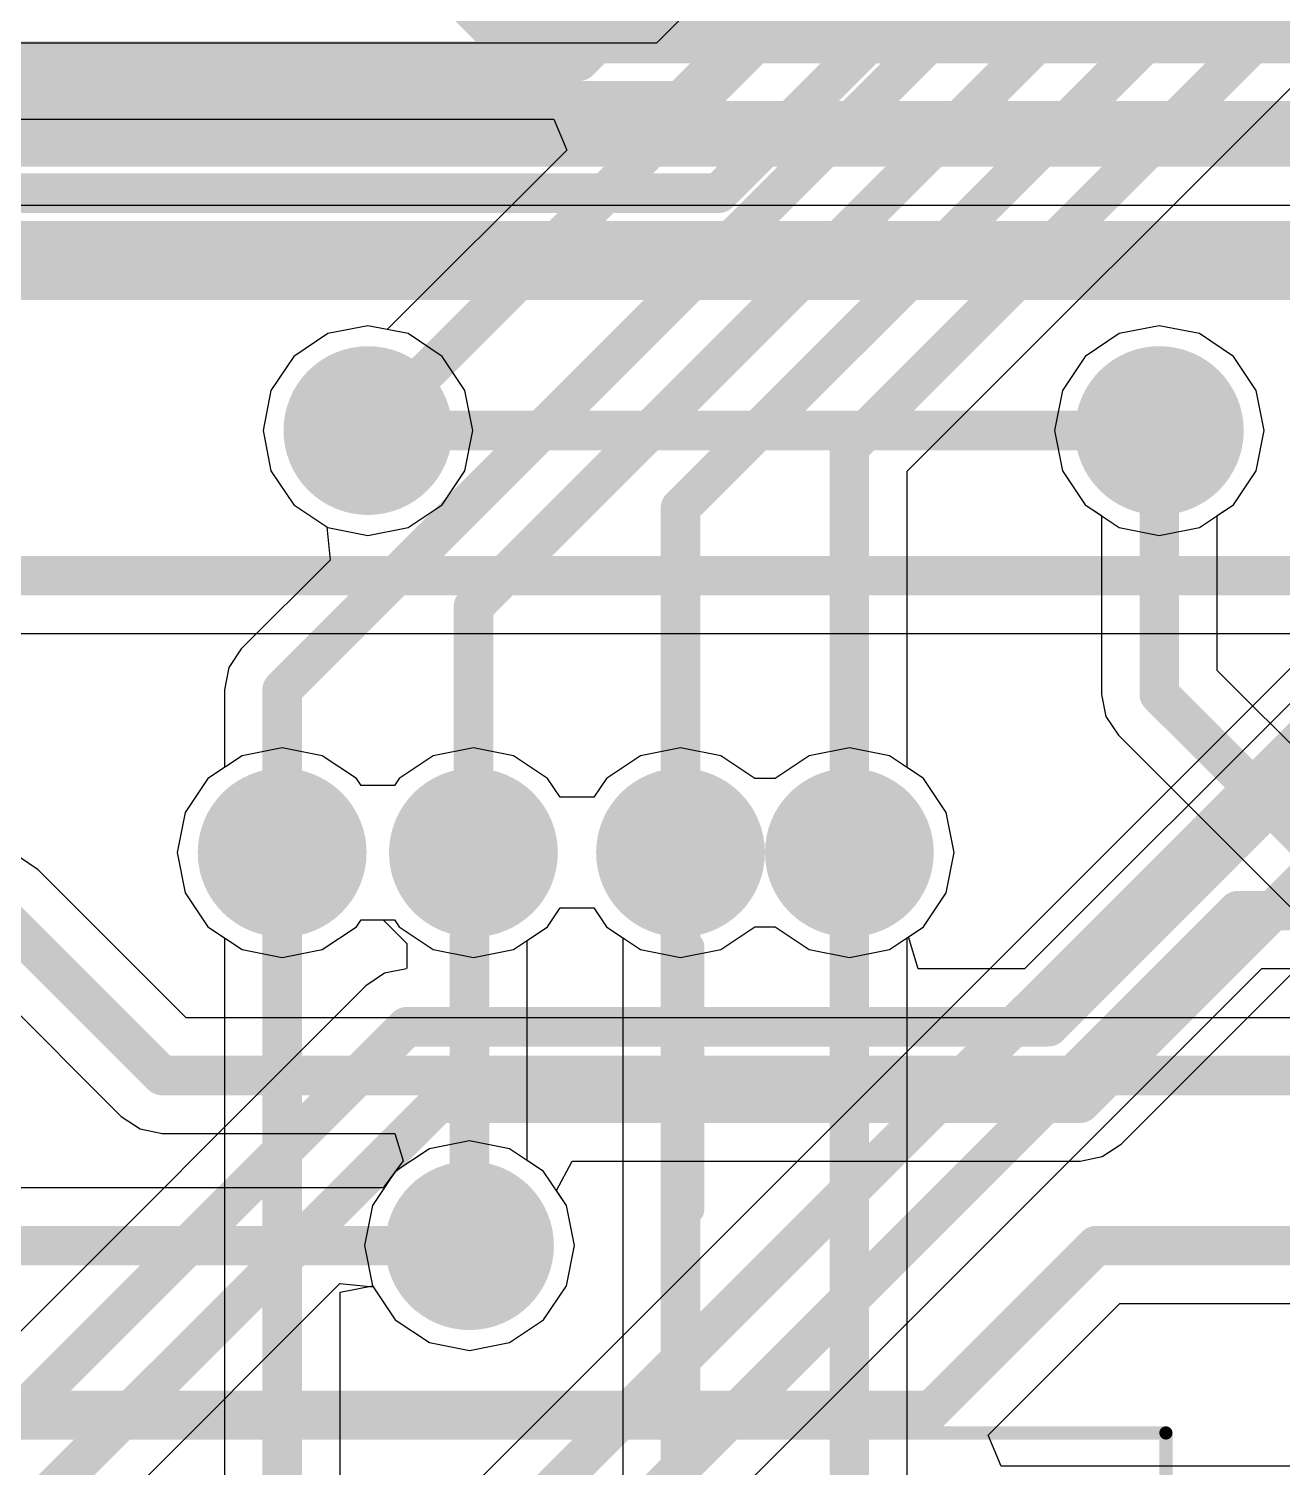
# Model space of a CAD drawing. Header units: millimetres. Extents: x 73 to 190, y 73 to 267.
# Drawn here: x 94.91 to 99.67, y 89.65 to 95.1 of the extents above; entities that cross this region are included whole.
import ezdxf

# ---------------------------------------------------------------- set-up
doc = ezdxf.new("R2010")
doc.units = ezdxf.units.MM
for name, color, linetype in [('BottomLayer', 5, 'Continuous'), ('BottomOverlay', 54, 'Continuous'), ('BottomSolder', 6, 'Continuous'), ('DrillDrawing', 1, 'Continuous'), ('KeepOutLayer', 6, 'Continuous'), ('Mechanical1', 6, 'Continuous'), ('Mechanical13', 56, 'Continuous'), ('Mechanical15', 56, 'Continuous'), ('MidLayer1', 16, 'Continuous'), ('MidLayer2', 76, 'Continuous'), ('MultiLayer', 9, 'Continuous'), ('TopLayer', 1, 'Continuous'), ('TopOverlay', 2, 'Continuous'), ('TopSolder', 216, 'Continuous'), ('ViaHoleLayer', 16, 'Continuous')]:
    doc.layers.add(name, color=color, linetype=linetype)

msp = doc.modelspace()

# ---------------------------------------------------------------- linework, layer by layer
at = {"layer": 'BottomLayer'}
for p, q in [((98.24421041999999, 93.42123047999999), (99.84267306, 95.01969057999999)), ((92.94001732, 94.75580998), (96.90486842, 94.75580998)), ((96.90486842, 94.75580998), (96.95347131999999, 94.63847722)), ((96.95347131999999, 94.63847722), (96.27309421999999, 93.95810012)), ((96.20000064, 93.97263908), (96.04783178, 93.94236989999999)), ((96.27309421999999, 93.95810012), (96.20000064, 93.97263908)), ((99.20000479999999, 93.97266194), (99.04783594, 93.94239275999999)), ((99.35217365999999, 93.94239275999999), (99.20000479999999, 93.97266194)), ((96.04783178, 93.94236989999999), (95.91882772, 93.85617246)), ((99.04783594, 93.94239275999999), (98.91883188, 93.85619532)), ((99.48117771999999, 93.85619532), (99.35217365999999, 93.94239275999999)), ((95.91882772, 93.85617246), (95.83263027999999, 93.7271684)), ((98.91883188, 93.85619532), (98.83263443999999, 93.72719126)), ((99.56737516, 93.72719126), (99.48117771999999, 93.85619532)), ((95.83263027999999, 93.7271684), (95.8023611, 93.57499954)), ((98.83263443999999, 93.72719126), (98.80236525999999, 93.5750224)), ((99.59764433999999, 93.5750224), (99.56737516, 93.72719126)), ((95.8023611, 93.57499954), (95.83263027999999, 93.42283067999999)), ((98.80236525999999, 93.5750224), (98.83263443999999, 93.42285353999999)), ((99.56737516, 93.42285353999999), (99.59764433999999, 93.5750224)), ((95.83263027999999, 93.42283067999999), (95.91882772, 93.29382661999999)), ((98.24421041999999, 92.29760051999999), (98.24421041999999, 93.42123047999999)), ((98.83263443999999, 93.42285353999999), (98.91883188, 93.29384947999999)), ((99.48117771999999, 93.29384947999999), (99.56737516, 93.42285353999999)), ((95.91882772, 93.29382661999999), (96.04397098, 93.21020727999999)), ((98.91883188, 93.29384947999999), (98.98079518, 93.25244748)), ((98.98079518, 93.25244748), (98.98079518, 92.57502439999999)), ((99.41921441999999, 93.25244748), (99.48117771999999, 93.29384947999999)), ((99.41921441999999, 92.66582178), (99.41921441999999, 93.25244748)), ((96.04397098, 93.21020727999999), (96.05641951999999, 93.08381688)), ((96.05641951999999, 93.08381688), (95.71998889999999, 92.74738626)), ((95.71998889999999, 92.74738626), (95.67246804, 92.67627134)), ((95.67246804, 92.67627134), (95.65578278, 92.59238275999999)), ((100.11081832, 91.97422042), (99.41921441999999, 92.66582178)), ((95.65578278, 92.59238275999999), (95.65578278, 92.29760051999999)), ((98.98079518, 92.57502439999999), (98.99748043999999, 92.49113582)), ((98.99748043999999, 92.49113582), (99.0450013, 92.4200209)), ((99.0450013, 92.4200209), (99.86501489999999, 91.60000475999999)), ((95.65578278, 92.29760051999999), (95.59381948, 92.25619852)), ((98.30617371999999, 92.25619852), (98.24421041999999, 92.29760051999999)), ((95.59381948, 92.25619852), (95.50762204, 92.12719446)), ((98.39237116, 92.12719446), (98.30617371999999, 92.25619852)), ((95.50762204, 92.12719446), (95.47735286, 91.9750256)), ((98.42264034, 91.9750256), (98.39237116, 92.12719446)), ((94.9499879, 91.9100143), (94.87887298, 91.95753515999999)), ((95.47735286, 91.9750256), (95.50762204, 91.82285673999999)), ((98.39237116, 91.82285673999999), (98.42264034, 91.9750256)), ((95.51077672, 91.34922802), (94.9499879, 91.9100143)), ((95.50762204, 91.82285673999999), (95.59381948, 91.69385267999999)), ((98.30617371999999, 91.69385267999999), (98.39237116, 91.82285673999999)), ((96.88118292, 91.69385267999999), (96.92901619999999, 91.76544004)), ((96.92901619999999, 91.76544004), (97.05601619999999, 91.76544004)), ((97.05601619999999, 91.76544004), (97.10384948, 91.69385267999999)), ((95.59381948, 91.69385267999999), (95.72282354, 91.60765524)), ((96.02716126, 91.60765524), (96.15616532, 91.69385267999999)), ((96.15616532, 91.69385267999999), (96.17400119999999, 91.72054553999999)), ((96.17400119999999, 91.72054553999999), (96.30100119999999, 91.72054553999999)), ((96.30100119999999, 91.72054553999999), (96.31883708, 91.69385267999999)), ((96.31883708, 91.69385267999999), (96.44784114, 91.60765524)), ((96.75217886, 91.60765524), (96.88118292, 91.69385267999999)), ((97.10384948, 91.69385267999999), (97.23285354, 91.60765524)), ((97.53719126, 91.60765524), (97.66619277999999, 91.69385267999999)), ((97.66619277999999, 91.69385267999999), (97.74383042, 91.69385267999999)), ((97.74383042, 91.69385267999999), (97.87283194, 91.60765524)), ((98.17716965999999, 91.60765524), (98.30617371999999, 91.69385267999999)), ((95.72282354, 91.60765524), (95.8749924, 91.57738606)), ((95.8749924, 91.57738606), (96.02716126, 91.60765524)), ((96.44784114, 91.60765524), (96.60001, 91.57738606)), ((96.60001, 91.57738606), (96.75217886, 91.60765524)), ((97.23285354, 91.60765524), (97.3850224, 91.57738606)), ((97.3850224, 91.57738606), (97.53719126, 91.60765524)), ((97.87283194, 91.60765524), (98.0250008, 91.57738606)), ((98.0250008, 91.57738606), (98.17716965999999, 91.60765524)), ((94.70418701999999, 91.53580117999999), (95.26497076, 90.97501489999999)), ((100.38113274, 91.34922802), (95.51077672, 91.34922802)), ((95.26497076, 90.97501489999999), (95.33608822, 90.92749404)), ((95.33608822, 90.92749404), (95.4199768, 90.91080878)), ((95.4199768, 90.91080878), (96.30154476, 90.91080878)), ((96.30154476, 90.91080878), (96.33326935999999, 90.80622935999999)), ((96.33326935999999, 90.80622935999999), (96.25761546, 90.70422042)), ((96.25761546, 90.70422042), (94.44487588, 90.70422042)), ((98.55154026, 89.76656163999999), (99.05082044, 90.26580118)), ((99.05082044, 90.26580118), (100.40512812, 90.26580118)), ((98.60013808, 89.64922634), (98.55154026, 89.76656163999999)), ((100.18606074, 89.64922634), (98.60013808, 89.64922634))]:
    msp.add_line(p, q, dxfattribs=at)
at = {"layer": 'BottomLayer', "const_width": 0.1499997}
for points in [[(97.0000092, 94.9750196), (100.24999, 98.2250004)], [(96.20000064, 93.57499954), (100.7500144, 98.12501329999999)], [(96.60001, 92.90727926), (101.7500124, 98.05728166)], [(95.8749924, 92.59238275999999), (101.249988, 97.96737836)], [(97.3850224, 93.28217056), (99.83551025999999, 95.73265841999999)], [(98.0250008, 93.51202785999999), (99.8056297, 95.29265676)], [(92.60001799999999, 94.9750196), (97.0000092, 94.9750196)], [(99.20000479999999, 92.57502439999999), (99.20000479999999, 93.5750224)], [(98.0250008, 91.9750256), (98.0250008, 93.51202785999999)], [(97.3850224, 91.9750256), (97.3850224, 93.28217056)], [(96.60001, 91.9750256), (96.60001, 92.90727926)], [(95.8749924, 91.9750256), (95.8749924, 92.59238275999999)], [(99.20000479999999, 92.57502439999999), (100.0200184, 91.7550108)], [(94.79498439999999, 91.7550108), (95.4199768, 91.1300184)], [(95.4199768, 91.1300184), (102.9999972, 91.1300184)], [(93.67499679999999, 90.4850108), (96.58502399999999, 90.4850108)], [(98.3349824, 89.8600184), (98.9600256, 90.4850108)], [(98.9600256, 90.4850108), (101.1750072, 90.4850108)], [(91.85000679999999, 89.8600184), (98.3349824, 89.8600184)]]:
    msp.add_lwpolyline(points, dxfattribs=at)
at = {"layer": 'BottomLayer'}
for points, const_width in [([(96.96250864, 94.9750196, 1), (97.03750975999999, 94.9750196, 1)], 0.07499858), ([(96.96250864, 94.9750196, 1), (97.03750975999999, 94.9750196, 1)], 0.07499858), ([(96.07500216, 93.57499954, 1), (96.32499912, 93.57499954, 1)], 0.2499995), ([(99.07500632, 93.5750224, 1), (99.32500327999999, 93.5750224, 1)], 0.2499995), ([(96.16250008, 93.57499954, 1), (96.2375012, 93.57499954, 1)], 0.07499858), ([(99.16250423999999, 93.5750224, 1), (99.23750536, 93.5750224, 1)], 0.07499858), ([(97.98750023999999, 93.51202785999999, 1), (98.06250136, 93.51202785999999, 1)], 0.07499858), ([(97.98750023999999, 93.51202785999999, 1), (98.06250136, 93.51202785999999, 1)], 0.07499858), ([(97.34752184, 93.28217056, 1), (97.42252296, 93.28217056, 1)], 0.07499858), ([(97.34752184, 93.28217056, 1), (97.42252296, 93.28217056, 1)], 0.07499858), ([(96.56250944, 92.90727926, 1), (96.63751056, 92.90727926, 1)], 0.07499858), ([(96.56250944, 92.90727926, 1), (96.63751056, 92.90727926, 1)], 0.07499858), ([(95.83749184, 92.59238275999999, 1), (95.91249296, 92.59238275999999, 1)], 0.07499858), ([(95.83749184, 92.59238275999999, 1), (95.91249296, 92.59238275999999, 1)], 0.07499858), ([(99.16250423999999, 92.57502439999999, 1), (99.23750536, 92.57502439999999, 1)], 0.07499858), ([(99.16250423999999, 92.57502439999999, 1), (99.23750536, 92.57502439999999, 1)], 0.07499858), ([(95.74999392, 91.9750256, 1), (95.99999088, 91.9750256, 1)], 0.2499995), ([(96.47501152, 91.9750256, 1), (96.72500848, 91.9750256, 1)], 0.2499995), ([(97.26002392, 91.9750256, 1), (97.51002088, 91.9750256, 1)], 0.2499995), ([(97.90000232, 91.9750256, 1), (98.14999927999999, 91.9750256, 1)], 0.2499995), ([(95.83749184, 91.9750256, 1), (95.91249296, 91.9750256, 1)], 0.07499858), ([(96.56250944, 91.9750256, 1), (96.63751056, 91.9750256, 1)], 0.07499858), ([(97.34752184, 91.9750256, 1), (97.42252296, 91.9750256, 1)], 0.07499858), ([(97.98750023999999, 91.9750256, 1), (98.06250136, 91.9750256, 1)], 0.07499858), ([(95.38247623999999, 91.1300184, 1), (95.45747736, 91.1300184, 1)], 0.07499858), ([(95.38247623999999, 91.1300184, 1), (95.45747736, 91.1300184, 1)], 0.07499858), ([(96.46002551999999, 90.4850108, 1), (96.71002247999999, 90.4850108, 1)], 0.2499995), ([(96.54752343999999, 90.4850108, 1), (96.62252455999999, 90.4850108, 1)], 0.07499858), ([(98.92252504, 90.4850108, 1), (98.99752615999999, 90.4850108, 1)], 0.07499858), ([(98.92252504, 90.4850108, 1), (98.99752615999999, 90.4850108, 1)], 0.07499858), ([(98.29748183999999, 89.8600184, 1), (98.37248296, 89.8600184, 1)], 0.07499858), ([(98.29748183999999, 89.8600184, 1), (98.37248296, 89.8600184, 1)], 0.07499858)]:
    msp.add_lwpolyline(points, format="xyb", close=True, dxfattribs=dict(at, const_width=const_width))
at = {"layer": 'BottomOverlay', "const_width": 0.1999996}
for points in [[(93.27499759999999, 94.2699664), (97.4350096, 94.2699664)], [(97.4149944, 94.2699664), (101.2650248, 94.2699664)]]:
    msp.add_lwpolyline(points, dxfattribs=at)
at = {"layer": 'BottomOverlay', "const_width": 0.0999998}
for points in [[(97.3649945, 94.2699664, 1), (97.4649943, 94.2699664, 1)], [(97.3850097, 94.2699664, 1), (97.48500949999999, 94.2699664, 1)]]:
    msp.add_lwpolyline(points, format="xyb", close=True, dxfattribs=at)
at = {"layer": 'BottomSolder', "const_width": 0.31999936}
for points in [[(96.04000096, 93.57499954, 1), (96.36000032, 93.57499954, 1)], [(99.04000511999999, 93.5750224, 1), (99.36000448, 93.5750224, 1)], [(95.71499272, 91.9750256, 1), (96.03499208, 91.9750256, 1)], [(96.44001032, 91.9750256, 1), (96.76000968, 91.9750256, 1)], [(97.22502272, 91.9750256, 1), (97.54502208, 91.9750256, 1)], [(97.86500111999999, 91.9750256, 1), (98.18500048, 91.9750256, 1)], [(96.42502431999999, 90.4850108, 1), (96.74502367999999, 90.4850108, 1)]]:
    msp.add_lwpolyline(points, format="xyb", close=True, dxfattribs=at)
at = {"layer": 'DrillDrawing', "const_width": 0.1499997}
msp.add_lwpolyline([(74.93100075999999, 89.96974386, -0.5181223231996762), (98.94092226, 126.98035056)], format="xyb", dxfattribs=at)
at = {"layer": 'DrillDrawing', "const_width": 0.0999998}
for points in [[(96.15000074, 93.57499954, 1), (96.25000053999999, 93.57499954, 1)], [(99.1500049, 93.5750224, 1), (99.25000469999999, 93.5750224, 1)], [(95.8249925, 91.9750256, 1), (95.9249923, 91.9750256, 1)], [(96.5500101, 91.9750256, 1), (96.6500099, 91.9750256, 1)], [(97.3350225, 91.9750256, 1), (97.4350223, 91.9750256, 1)], [(97.9750009, 91.9750256, 1), (98.07500069999999, 91.9750256, 1)], [(96.5350241, 90.4850108, 1), (96.6350239, 90.4850108, 1)]]:
    msp.add_lwpolyline(points, format="xyb", close=True, dxfattribs=at)
at = {"layer": 'KeepOutLayer', "const_width": 0.1499997}
msp.add_lwpolyline([(74.93100075999999, 89.96974386, -0.5181223231996762), (98.94092226, 126.98035056)], format="xyb", dxfattribs=at)
at = {"layer": 'Mechanical1', "const_width": 0.1499997}
msp.add_lwpolyline([(74.93100075999999, 89.96974386, -0.5181223231996762), (98.94092226, 126.98035056)], format="xyb", dxfattribs=at)
at = {"layer": 'Mechanical13', "const_width": 0.0999998}
for points in [[(93.42501, 94.12000479999999), (101.1150124, 94.12000479999999)], [(93.7349916, 94.12000479999999), (101.424994, 94.12000479999999)]]:
    msp.add_lwpolyline(points, dxfattribs=at)
at = {"layer": 'Mechanical15'}
for points, const_width in [([(93.2999912, 94.2449728), (101.5500128, 94.2449728)], 0.0499999), ([(93.2999912, 94.2449728), (101.5500128, 94.2449728)], 0.0499999), ([(97.42500199999999, 90.6199864), (97.42500199999999, 91.61998439999999)], 0.0999998), ([(97.42500199999999, 90.6199864), (97.42500199999999, 91.61998439999999)], 0.0999998), ([(96.92497759999999, 91.12001079999999), (97.9249756, 91.12001079999999)], 0.0999998), ([(96.92502839999999, 91.12001079999999), (97.9250264, 91.12001079999999)], 0.0999998), ([(89.42500022, 89.77499952), (99.22500094, 89.77499952)], 0.0499999), ([(99.22500094, 78.77500119999999), (99.22500094, 89.77499952)], 0.0499999)]:
    msp.add_lwpolyline(points, dxfattribs=dict(at, const_width=const_width))
for points, const_width in [([(97.40000332, 91.61998439999999, 1), (97.45000067999999, 91.61998439999999, 1)], 0.0499999), ([(97.40000332, 91.61998439999999, 1), (97.45000067999999, 91.61998439999999, 1)], 0.0499999), ([(96.89997892, 91.12001079999999, 1), (96.94997628, 91.12001079999999, 1)], 0.0499999), ([(96.90002971999999, 91.12001079999999, 1), (96.95002708, 91.12001079999999, 1)], 0.0499999), ([(97.89997692, 91.12001079999999, 1), (97.94997427999999, 91.12001079999999, 1)], 0.0499999), ([(97.90002772, 91.12001079999999, 1), (97.95002507999999, 91.12001079999999, 1)], 0.0499999), ([(97.40000332, 90.6199864, 1), (97.45000067999999, 90.6199864, 1)], 0.0499999), ([(97.40000332, 90.6199864, 1), (97.45000067999999, 90.6199864, 1)], 0.0499999), ([(99.2125016, 89.77499952, 1), (99.23750027999999, 89.77499952, 1)], 0.02499868), ([(99.2125016, 89.77499952, 1), (99.23750027999999, 89.77499952, 1)], 0.02499868)]:
    msp.add_lwpolyline(points, format="xyb", close=True, dxfattribs=dict(at, const_width=const_width))
at = {"layer": 'MidLayer1'}
for p, q in [((96.20000064, 93.97263908), (96.04783178, 93.94236989999999)), ((96.35216949999999, 93.94236989999999), (96.20000064, 93.97263908)), ((99.20000479999999, 93.97266194), (99.04783594, 93.94239275999999)), ((99.35217365999999, 93.94239275999999), (99.20000479999999, 93.97266194)), ((96.04783178, 93.94236989999999), (95.91882772, 93.85617246)), ((96.48117355999999, 93.85617246), (96.35216949999999, 93.94236989999999)), ((99.04783594, 93.94239275999999), (98.91883188, 93.85619532)), ((99.48117771999999, 93.85619532), (99.35217365999999, 93.94239275999999)), ((95.91882772, 93.85617246), (95.83263027999999, 93.7271684)), ((96.567371, 93.7271684), (96.48117355999999, 93.85617246)), ((98.91883188, 93.85619532), (98.83263443999999, 93.72719126)), ((99.56737516, 93.72719126), (99.48117771999999, 93.85619532)), ((95.83263027999999, 93.7271684), (95.8023611, 93.57499954)), ((96.59764018, 93.57499954), (96.567371, 93.7271684)), ((98.83263443999999, 93.72719126), (98.80236525999999, 93.5750224)), ((99.59764433999999, 93.5750224), (99.56737516, 93.72719126)), ((95.8023611, 93.57499954), (95.83263027999999, 93.42283067999999)), ((96.567371, 93.42283067999999), (96.59764018, 93.57499954)), ((98.80236525999999, 93.5750224), (98.83263443999999, 93.42285353999999)), ((99.56737516, 93.42285353999999), (99.59764433999999, 93.5750224)), ((95.83263027999999, 93.42283067999999), (95.91882772, 93.29382661999999)), ((96.48117355999999, 93.29382661999999), (96.567371, 93.42283067999999)), ((98.83263443999999, 93.42285353999999), (98.91883188, 93.29384947999999)), ((99.48117771999999, 93.29384947999999), (99.56737516, 93.42285353999999)), ((95.91882772, 93.29382661999999), (96.04783178, 93.20762918)), ((96.35216949999999, 93.20762918), (96.48117355999999, 93.29382661999999)), ((98.91883188, 93.29384947999999), (99.04783594, 93.20765204)), ((99.35217365999999, 93.20765204), (99.48117771999999, 93.29384947999999)), ((96.04783178, 93.20762918), (96.20000064, 93.17736)), ((96.20000064, 93.17736), (96.35216949999999, 93.20762918)), ((99.04783594, 93.20765204), (99.20000479999999, 93.17738286)), ((99.20000479999999, 93.17738286), (99.35217365999999, 93.20765204)), ((100.20258344, 93.18001684), (96.36617505999999, 89.34360592)), ((95.72282354, 92.34239595999999), (95.59381948, 92.25619852)), ((95.8749924, 92.37266514), (95.72282354, 92.34239595999999)), ((96.02716126, 92.34239595999999), (95.8749924, 92.37266514)), ((96.15616532, 92.25619852), (96.02716126, 92.34239595999999)), ((96.44784114, 92.34239595999999), (96.31883708, 92.25619852)), ((96.60001, 92.37266514), (96.44784114, 92.34239595999999)), ((96.75217886, 92.34239595999999), (96.60001, 92.37266514)), ((96.88118292, 92.25619852), (96.75217886, 92.34239595999999)), ((97.23285354, 92.34239595999999), (97.10384948, 92.25619852)), ((97.3850224, 92.37266514), (97.23285354, 92.34239595999999)), ((97.53719126, 92.34239595999999), (97.3850224, 92.37266514)), ((97.66619277999999, 92.25619852), (97.53719126, 92.34239595999999)), ((97.87283194, 92.34239595999999), (97.74383042, 92.25619852)), ((98.0250008, 92.37266514), (97.87283194, 92.34239595999999)), ((98.17716965999999, 92.34239595999999), (98.0250008, 92.37266514)), ((98.30617371999999, 92.25619852), (98.17716965999999, 92.34239595999999)), ((95.59381948, 92.25619852), (95.50762204, 92.12719446)), ((96.17400119999999, 92.22950566), (96.15616532, 92.25619852)), ((96.30100119999999, 92.22950566), (96.17400119999999, 92.22950566)), ((96.31883708, 92.25619852), (96.30100119999999, 92.22950566)), ((96.92901619999999, 92.18461115999999), (96.88118292, 92.25619852)), ((97.10384948, 92.25619852), (97.05601619999999, 92.18461115999999)), ((97.74383042, 92.25619852), (97.66619277999999, 92.25619852)), ((98.39237116, 92.12719446), (98.30617371999999, 92.25619852)), ((97.05601619999999, 92.18461115999999), (96.92901619999999, 92.18461115999999)), ((95.50762204, 92.12719446), (95.47735286, 91.9750256)), ((98.42264034, 91.9750256), (98.39237116, 92.12719446)), ((95.47735286, 91.9750256), (95.50762204, 91.82285673999999)), ((98.39237116, 91.82285673999999), (98.42264034, 91.9750256)), ((95.50762204, 91.82285673999999), (95.59381948, 91.69385267999999)), ((98.30617371999999, 91.69385267999999), (98.39237116, 91.82285673999999)), ((96.88118292, 91.69385267999999), (96.92901619999999, 91.76544004)), ((96.92901619999999, 91.76544004), (97.05601619999999, 91.76544004)), ((97.05601619999999, 91.76544004), (97.10384948, 91.69385267999999)), ((95.59381948, 91.69385267999999), (95.72282354, 91.60765524)), ((96.02716126, 91.60765524), (96.15616532, 91.69385267999999)), ((96.15616532, 91.69385267999999), (96.17400119999999, 91.72054553999999)), ((96.17400119999999, 91.72054553999999), (96.30100119999999, 91.72054553999999)), ((96.30100119999999, 91.72054553999999), (96.31883708, 91.69385267999999)), ((96.31883708, 91.69385267999999), (96.44784114, 91.60765524)), ((96.75217886, 91.60765524), (96.88118292, 91.69385267999999)), ((97.10384948, 91.69385267999999), (97.23285354, 91.60765524)), ((97.53719126, 91.60765524), (97.66619277999999, 91.69385267999999)), ((97.66619277999999, 91.69385267999999), (97.74383042, 91.69385267999999)), ((97.74383042, 91.69385267999999), (97.87283194, 91.60765524)), ((98.17716965999999, 91.60765524), (98.30617371999999, 91.69385267999999)), ((95.72282354, 91.60765524), (95.8749924, 91.57738606)), ((95.8749924, 91.57738606), (96.02716126, 91.60765524)), ((96.44784114, 91.60765524), (96.60001, 91.57738606)), ((96.60001, 91.57738606), (96.75217886, 91.60765524)), ((97.23285354, 91.60765524), (97.3850224, 91.57738606)), ((97.3850224, 91.57738606), (97.53719126, 91.60765524)), ((97.87283194, 91.60765524), (98.0250008, 91.57738606)), ((98.0250008, 91.57738606), (98.17716965999999, 91.60765524)), ((95.58270189999999, 87.52999765999999), (99.58850796, 91.53580117999999)), ((99.58850796, 91.53580117999999), (101.8920492, 91.53580117999999)), ((96.43285514, 90.85238116), (96.30385108, 90.76618372)), ((96.58502399999999, 90.88265034), (96.43285514, 90.85238116)), ((96.73719286, 90.85238116), (96.58502399999999, 90.88265034)), ((96.86619692, 90.76618372), (96.73719286, 90.85238116)), ((96.30385108, 90.76618372), (96.21765364, 90.63717966)), ((96.95239436, 90.63717966), (96.86619692, 90.76618372)), ((96.21765364, 90.63717966), (96.18738445999999, 90.4850108)), ((96.98266353999999, 90.4850108), (96.95239436, 90.63717966)), ((96.18738445999999, 90.4850108), (96.21765364, 90.33284194)), ((96.95239436, 90.33284194), (96.98266353999999, 90.4850108)), ((96.21765364, 90.33284194), (96.30385108, 90.20383788)), ((96.86619692, 90.20383788), (96.95239436, 90.33284194)), ((96.30385108, 90.20383788), (96.43285514, 90.11764043999999)), ((96.73719286, 90.11764043999999), (96.86619692, 90.20383788)), ((96.43285514, 90.11764043999999), (96.58502399999999, 90.08737126)), ((96.58502399999999, 90.08737126), (96.73719286, 90.11764043999999))]:
    msp.add_line(p, q, dxfattribs=at)
for points, const_width in [([(96.07500216, 93.57499954, 1), (96.32499912, 93.57499954, 1)], 0.2499995), ([(99.07500632, 93.5750224, 1), (99.32500327999999, 93.5750224, 1)], 0.2499995), ([(95.74999392, 91.9750256, 1), (95.99999088, 91.9750256, 1)], 0.2499995), ([(96.47501152, 91.9750256, 1), (96.72500848, 91.9750256, 1)], 0.2499995), ([(97.26002392, 91.9750256, 1), (97.51002088, 91.9750256, 1)], 0.2499995), ([(97.90000232, 91.9750256, 1), (98.14999927999999, 91.9750256, 1)], 0.2499995), ([(99.46020748, 91.7550108, 1), (99.53520859999999, 91.7550108, 1)], 0.07499858), ([(99.46020748, 91.7550108, 1), (99.53520859999999, 91.7550108, 1)], 0.07499858), ([(96.46002551999999, 90.4850108, 1), (96.71002247999999, 90.4850108, 1)], 0.2499995)]:
    msp.add_lwpolyline(points, format="xyb", close=True, dxfattribs=dict(at, const_width=const_width))
at = {"layer": 'MidLayer1', "const_width": 0.1499997}
for points in [[(95.30757672, 87.97500058), (100.35758694, 93.02501079999999)], [(95.4276984, 87.68500116), (99.49770803999999, 91.7550108)], [(99.49770803999999, 91.7550108), (102.249986, 91.7550108)]]:
    msp.add_lwpolyline(points, dxfattribs=at)
at = {"layer": 'MidLayer2'}
for p, q in [((91.00225132, 94.42979844), (101.42788706, 94.42979844)), ((101.45987074, 94.30500316), (98.68907872, 91.5342086)), ((96.20000064, 93.97263908), (96.04783178, 93.94236989999999)), ((96.35216949999999, 93.94236989999999), (96.20000064, 93.97263908)), ((99.20000479999999, 93.97266194), (99.04783594, 93.94239275999999)), ((99.35217365999999, 93.94239275999999), (99.20000479999999, 93.97266194)), ((96.04783178, 93.94236989999999), (95.91882772, 93.85617246)), ((96.48117355999999, 93.85617246), (96.35216949999999, 93.94236989999999)), ((99.04783594, 93.94239275999999), (98.91883188, 93.85619532)), ((99.48117771999999, 93.85619532), (99.35217365999999, 93.94239275999999)), ((95.91882772, 93.85617246), (95.83263027999999, 93.7271684)), ((96.567371, 93.7271684), (96.48117355999999, 93.85617246)), ((98.91883188, 93.85619532), (98.83263443999999, 93.72719126)), ((99.56737516, 93.72719126), (99.48117771999999, 93.85619532)), ((95.83263027999999, 93.7271684), (95.8023611, 93.57499954)), ((96.59764018, 93.57499954), (96.567371, 93.7271684)), ((98.83263443999999, 93.72719126), (98.80236525999999, 93.5750224)), ((99.59764433999999, 93.5750224), (99.56737516, 93.72719126)), ((95.8023611, 93.57499954), (95.83263027999999, 93.42283067999999)), ((96.567371, 93.42283067999999), (96.59764018, 93.57499954)), ((98.80236525999999, 93.5750224), (98.83263443999999, 93.42285353999999)), ((99.56737516, 93.42285353999999), (99.59764433999999, 93.5750224)), ((95.83263027999999, 93.42283067999999), (95.91882772, 93.29382661999999)), ((96.48117355999999, 93.29382661999999), (96.567371, 93.42283067999999)), ((98.83263443999999, 93.42285353999999), (98.91883188, 93.29384947999999)), ((99.48117771999999, 93.29384947999999), (99.56737516, 93.42285353999999)), ((99.05500128, 90.86999605999999), (101.59079758, 93.40578982)), ((95.91882772, 93.29382661999999), (96.04783178, 93.20762918)), ((96.35216949999999, 93.20762918), (96.48117355999999, 93.29382661999999)), ((98.91883188, 93.29384947999999), (99.04783594, 93.20765204)), ((99.35217365999999, 93.20765204), (99.48117771999999, 93.29384947999999)), ((96.04783178, 93.20762918), (96.20000064, 93.17736)), ((96.20000064, 93.17736), (96.35216949999999, 93.20762918)), ((99.04783594, 93.20765204), (99.20000479999999, 93.17738286)), ((99.20000479999999, 93.17738286), (99.35217365999999, 93.20765204)), ((95.72282354, 92.34239595999999), (95.59381948, 92.25619852)), ((95.8749924, 92.37266514), (95.72282354, 92.34239595999999)), ((96.02716126, 92.34239595999999), (95.8749924, 92.37266514)), ((96.15616532, 92.25619852), (96.02716126, 92.34239595999999)), ((96.44784114, 92.34239595999999), (96.31883708, 92.25619852)), ((96.60001, 92.37266514), (96.44784114, 92.34239595999999)), ((96.75217886, 92.34239595999999), (96.60001, 92.37266514)), ((96.88118292, 92.25619852), (96.75217886, 92.34239595999999)), ((97.23285354, 92.34239595999999), (97.10384948, 92.25619852)), ((97.3850224, 92.37266514), (97.23285354, 92.34239595999999)), ((97.53719126, 92.34239595999999), (97.3850224, 92.37266514)), ((97.66619277999999, 92.25619852), (97.53719126, 92.34239595999999)), ((97.87283194, 92.34239595999999), (97.74383042, 92.25619852)), ((98.0250008, 92.37266514), (97.87283194, 92.34239595999999)), ((98.17716965999999, 92.34239595999999), (98.0250008, 92.37266514)), ((98.30617371999999, 92.25619852), (98.17716965999999, 92.34239595999999)), ((95.59381948, 92.25619852), (95.50762204, 92.12719446)), ((96.17400119999999, 92.22950566), (96.15616532, 92.25619852)), ((96.30100119999999, 92.22950566), (96.17400119999999, 92.22950566)), ((96.31883708, 92.25619852), (96.30100119999999, 92.22950566)), ((96.92901619999999, 92.18461115999999), (96.88118292, 92.25619852)), ((97.10384948, 92.25619852), (97.05601619999999, 92.18461115999999)), ((97.74383042, 92.25619852), (97.66619277999999, 92.25619852)), ((98.39237116, 92.12719446), (98.30617371999999, 92.25619852)), ((97.05601619999999, 92.18461115999999), (96.92901619999999, 92.18461115999999)), ((95.50762204, 92.12719446), (95.47735286, 91.9750256)), ((98.42264034, 91.9750256), (98.39237116, 92.12719446)), ((95.47735286, 91.9750256), (95.50762204, 91.82285673999999)), ((98.39237116, 91.82285673999999), (98.42264034, 91.9750256)), ((95.50762204, 91.82285673999999), (95.59381948, 91.69385267999999)), ((98.30617371999999, 91.69385267999999), (98.39237116, 91.82285673999999)), ((95.59381948, 91.69385267999999), (95.72282354, 91.60765524)), ((96.02716126, 91.60765524), (96.15616532, 91.69385267999999)), ((96.15616532, 91.69385267999999), (96.17400119999999, 91.72054553999999)), ((96.17400119999999, 91.72054553999999), (96.25747829999999, 91.72054553999999)), ((96.25747829999999, 91.72054553999999), (96.34728, 91.6307413)), ((98.24913547999999, 91.65573997999999), (98.30617371999999, 91.69385267999999)), ((96.34728, 91.6307413), (96.34728, 91.53686544)), ((98.28600103999999, 91.5342086), (98.24913547999999, 91.65573997999999)), ((95.72282354, 91.60765524), (95.8749924, 91.57738606)), ((95.8749924, 91.57738606), (96.02716126, 91.60765524)), ((96.26339395999999, 91.51752334), (96.23491039999999, 91.49848858)), ((96.34673135999999, 91.53409938), (96.26339395999999, 91.51752334)), ((96.34728, 91.53686544), (96.34673135999999, 91.53409938)), ((98.68907872, 91.5342086), (98.28600103999999, 91.5342086)), ((96.19227903999999, 91.47000501999999), (93.03710373999999, 88.31482718)), ((96.23491039999999, 91.49848858), (96.19227903999999, 91.47000501999999)), ((98.98388636, 90.8224752), (99.05500128, 90.86999605999999)), ((96.91457122, 90.69378356), (96.97444155999999, 90.80578994)), ((96.97444155999999, 90.80578994), (98.89999777999999, 90.80578994)), ((98.89999777999999, 90.80578994), (98.98388636, 90.8224752)), ((96.95239436, 90.63717966), (96.91457122, 90.69378356)), ((96.98266353999999, 90.4850108), (96.95239436, 90.63717966)), ((96.95239436, 90.33284194), (96.98266353999999, 90.4850108)), ((93.4030263, 87.65061464), (96.09384388, 90.34142967999999)), ((96.09384388, 90.34142967999999), (96.22023428, 90.32898114)), ((96.22023428, 90.32898114), (96.30385108, 90.20383788)), ((96.86619692, 90.20383788), (96.95239436, 90.33284194)), ((96.30385108, 90.20383788), (96.43285514, 90.11764043999999)), ((96.73719286, 90.11764043999999), (96.86619692, 90.20383788)), ((96.43285514, 90.11764043999999), (96.58502399999999, 90.08737126)), ((96.58502399999999, 90.08737126), (96.73719286, 90.11764043999999))]:
    msp.add_line(p, q, dxfattribs=at)
for points, const_width in [([(91.83494205999999, 100.0000032), (96.74295611999999, 95.09198914)], 0.2499995), ([(96.74295611999999, 95.09198914), (112.07209234, 95.09198914)], 0.2499995), ([(91.00225132, 94.6999884), (113.1999768, 94.6999884)], 0.2499995), ([(98.7798761, 91.31499898), (101.61487678, 94.14999965999999)], 0.1499997), ([(98.89999777999999, 91.02499956), (101.49999766, 93.62499944)], 0.1499997), ([(93.12790111999999, 88.09561756), (96.34728254, 91.31499898)], 0.1499997), ([(96.34728254, 91.31499898), (98.7798761, 91.31499898)], 0.1499997), ([(93.2480228, 87.80561813999999), (96.46740421999999, 91.02499956)], 0.1499997), ([(96.46740421999999, 91.02499956), (98.89999777999999, 91.02499956)], 0.1499997)]:
    msp.add_lwpolyline(points, dxfattribs=dict(at, const_width=const_width))
for points, const_width in [([(96.68045688, 95.09198914, 1), (96.80545536, 95.09198914, 1)], 0.12499848), ([(96.68045688, 95.09198914, 1), (96.80545536, 95.09198914, 1)], 0.12499848), ([(96.07500216, 93.57499954, 1), (96.32499912, 93.57499954, 1)], 0.2499995), ([(99.07500632, 93.5750224, 1), (99.32500327999999, 93.5750224, 1)], 0.2499995), ([(95.74999392, 91.9750256, 1), (95.99999088, 91.9750256, 1)], 0.2499995), ([(96.47501152, 91.9750256, 1), (96.72500848, 91.9750256, 1)], 0.2499995), ([(97.26002392, 91.9750256, 1), (97.51002088, 91.9750256, 1)], 0.2499995), ([(97.90000232, 91.9750256, 1), (98.14999927999999, 91.9750256, 1)], 0.2499995), ([(96.30978198, 91.31499898, 1), (96.38478309999999, 91.31499898, 1)], 0.07499858), ([(96.30978198, 91.31499898, 1), (96.38478309999999, 91.31499898, 1)], 0.07499858), ([(98.74237554, 91.31499898, 1), (98.81737666, 91.31499898, 1)], 0.07499858), ([(98.74237554, 91.31499898, 1), (98.81737666, 91.31499898, 1)], 0.07499858), ([(96.42990366, 91.02499956, 1), (96.50490477999999, 91.02499956, 1)], 0.07499858), ([(96.42990366, 91.02499956, 1), (96.50490477999999, 91.02499956, 1)], 0.07499858), ([(98.86249722, 91.02499956, 1), (98.93749833999999, 91.02499956, 1)], 0.07499858), ([(98.86249722, 91.02499956, 1), (98.93749833999999, 91.02499956, 1)], 0.07499858), ([(96.46002551999999, 90.4850108, 1), (96.71002247999999, 90.4850108, 1)], 0.2499995)]:
    msp.add_lwpolyline(points, format="xyb", close=True, dxfattribs=dict(at, const_width=const_width))
at = {"layer": 'MultiLayer', "const_width": 0.2499995}
for points in [[(96.07500216, 93.57499954, 1), (96.32499912, 93.57499954, 1)], [(99.07500632, 93.5750224, 1), (99.32500327999999, 93.5750224, 1)], [(95.74999392, 91.9750256, 1), (95.99999088, 91.9750256, 1)], [(96.47501152, 91.9750256, 1), (96.72500848, 91.9750256, 1)], [(97.26002392, 91.9750256, 1), (97.51002088, 91.9750256, 1)], [(97.90000232, 91.9750256, 1), (98.14999927999999, 91.9750256, 1)], [(96.46002551999999, 90.4850108, 1), (96.71002247999999, 90.4850108, 1)]]:
    msp.add_lwpolyline(points, format="xyb", close=True, dxfattribs=at)
at = {"layer": 'TopLayer'}
for p, q in [((98.07079191999999, 95.82078118), (97.29422502, 95.04421174)), ((97.29422502, 95.04421174), (92.31488014, 95.04421174)), ((94.44487588, 92.80580117999999), (99.95000838, 92.80580117999999)), ((95.72282354, 92.34239595999999), (95.59381948, 92.25619852)), ((95.8749924, 92.37266514), (95.72282354, 92.34239595999999)), ((96.02716126, 92.34239595999999), (95.8749924, 92.37266514)), ((96.15616532, 92.25619852), (96.02716126, 92.34239595999999)), ((96.44784114, 92.34239595999999), (96.31883708, 92.25619852)), ((96.60001, 92.37266514), (96.44784114, 92.34239595999999)), ((96.75217886, 92.34239595999999), (96.60001, 92.37266514)), ((96.88118292, 92.25619852), (96.75217886, 92.34239595999999)), ((97.23285354, 92.34239595999999), (97.10384948, 92.25619852)), ((97.3850224, 92.37266514), (97.23285354, 92.34239595999999)), ((97.53719126, 92.34239595999999), (97.3850224, 92.37266514)), ((97.66619277999999, 92.25619852), (97.53719126, 92.34239595999999)), ((97.87283194, 92.34239595999999), (97.74383042, 92.25619852)), ((98.0250008, 92.37266514), (97.87283194, 92.34239595999999)), ((98.17716965999999, 92.34239595999999), (98.0250008, 92.37266514)), ((98.30617371999999, 92.25619852), (98.17716965999999, 92.34239595999999)), ((95.59381948, 92.25619852), (95.50762204, 92.12719446)), ((96.17400119999999, 92.22950566), (96.15616532, 92.25619852)), ((96.30100119999999, 92.22950566), (96.17400119999999, 92.22950566)), ((96.31883708, 92.25619852), (96.30100119999999, 92.22950566)), ((96.92901619999999, 92.18461115999999), (96.88118292, 92.25619852)), ((97.10384948, 92.25619852), (97.05601619999999, 92.18461115999999)), ((97.74383042, 92.25619852), (97.66619277999999, 92.25619852)), ((98.39237116, 92.12719446), (98.30617371999999, 92.25619852)), ((97.05601619999999, 92.18461115999999), (96.92901619999999, 92.18461115999999)), ((95.50762204, 92.12719446), (95.47735286, 91.9750256)), ((98.42264034, 91.9750256), (98.39237116, 92.12719446)), ((95.47735286, 91.9750256), (95.50762204, 91.82285673999999)), ((98.39237116, 91.82285673999999), (98.42264034, 91.9750256)), ((95.50762204, 91.82285673999999), (95.59381948, 91.69385267999999)), ((98.30617371999999, 91.69385267999999), (98.39237116, 91.82285673999999)), ((96.88118292, 91.69385267999999), (96.92901619999999, 91.76544004)), ((96.92901619999999, 91.76544004), (97.05601619999999, 91.76544004)), ((97.05601619999999, 91.76544004), (97.10384948, 91.69385267999999)), ((95.59381948, 91.69385267999999), (95.65578278, 91.65245068)), ((96.80423361999999, 91.642438), (96.88118292, 91.69385267999999)), ((97.10384948, 91.69385267999999), (97.16581278, 91.65245068)), ((98.24421041999999, 91.65245068), (98.30617371999999, 91.69385267999999)), ((95.65578278, 91.65245068), (95.65578278, 89.52259971999999)), ((96.80423361999999, 90.80758571999999), (96.80423361999999, 91.642438)), ((97.16581278, 91.65245068), (97.16581278, 88.38039474)), ((98.24421041999999, 88.38006707999999), (98.24421041999999, 91.65245068)), ((96.86619692, 90.76618372), (96.80423361999999, 90.80758571999999)), ((96.95239436, 90.63717966), (96.86619692, 90.76618372)), ((96.98266353999999, 90.4850108), (96.95239436, 90.63717966)), ((96.95239436, 90.33284194), (96.98266353999999, 90.4850108)), ((96.09420202, 90.30828267999999), (96.21765364, 90.3328394)), ((96.09420202, 89.52259971999999), (96.09420202, 90.30828267999999)), ((96.21765364, 90.3328394), (96.30385108, 90.20383788)), ((96.86619692, 90.20383788), (96.95239436, 90.33284194)), ((96.30385108, 90.20383788), (96.43285514, 90.11764043999999)), ((96.73719286, 90.11764043999999), (96.86619692, 90.20383788)), ((96.43285514, 90.11764043999999), (96.58502399999999, 90.08737126)), ((96.58502399999999, 90.08737126), (96.73719286, 90.11764043999999))]:
    msp.add_line(p, q, dxfattribs=at)
at = {"layer": 'TopLayer', "const_width": 0.1499997}
for points in [[(97.3850224, 94.82500212), (98.29000153999999, 95.72998125999999)], [(97.52999544, 94.47500282), (98.64000084, 95.58500821999999)], [(92.31488014, 94.82500212), (97.3850224, 94.82500212)], [(92.37500193999999, 94.47500282), (97.52999544, 94.47500282)], [(96.20000064, 93.57499954), (99.19998194, 93.57499954)], [(99.19998194, 93.57499954), (99.20000479999999, 93.5750224)], [(93.67499679999999, 93.02501079999999), (99.95000838, 93.02501079999999)], [(95.8749924, 89.2000248), (95.8749924, 91.9750256)], [(96.58502399999999, 91.95998879999999), (96.60001, 91.9750256)], [(96.58502399999999, 90.4850108), (96.58502399999999, 91.95998879999999)], [(97.3850224, 88.05956734), (97.3850224, 91.9750256)], [(98.0250008, 88.05907966), (98.0250008, 91.9750256)]]:
    msp.add_lwpolyline(points, dxfattribs=at)
at = {"layer": 'TopLayer'}
for points, const_width in [([(97.34752184, 94.82500212, 1), (97.42252296, 94.82500212, 1)], 0.07499858), ([(97.34752184, 94.82500212, 1), (97.42252296, 94.82500212, 1)], 0.07499858), ([(97.49249488, 94.47500282, 1), (97.56749599999999, 94.47500282, 1)], 0.07499858), ([(97.49249488, 94.47500282, 1), (97.56749599999999, 94.47500282, 1)], 0.07499858), ([(96.07500216, 93.57499954, 1), (96.32499912, 93.57499954, 1)], 0.2499995), ([(99.07500632, 93.5750224, 1), (99.32500327999999, 93.5750224, 1)], 0.2499995), ([(96.16250008, 93.57499954, 1), (96.2375012, 93.57499954, 1)], 0.07499858), ([(99.16248137999999, 93.57499954, 1), (99.2374825, 93.57499954, 1)], 0.07499858), ([(99.16248137999999, 93.57499954, 1), (99.2374825, 93.57499954, 1)], 0.07499858), ([(99.16250423999999, 93.5750224, 1), (99.23750536, 93.5750224, 1)], 0.07499858), ([(95.74999392, 91.9750256, 1), (95.99999088, 91.9750256, 1)], 0.2499995), ([(96.47501152, 91.9750256, 1), (96.72500848, 91.9750256, 1)], 0.2499995), ([(97.26002392, 91.9750256, 1), (97.51002088, 91.9750256, 1)], 0.2499995), ([(97.90000232, 91.9750256, 1), (98.14999927999999, 91.9750256, 1)], 0.2499995), ([(95.83749184, 91.9750256, 1), (95.91249296, 91.9750256, 1)], 0.07499858), ([(96.54752343999999, 91.95998879999999, 1), (96.62252455999999, 91.95998879999999, 1)], 0.07499858), ([(96.54752343999999, 91.95998879999999, 1), (96.62252455999999, 91.95998879999999, 1)], 0.07499858), ([(96.56250944, 91.9750256, 1), (96.63751056, 91.9750256, 1)], 0.07499858), ([(97.34752184, 91.9750256, 1), (97.42252296, 91.9750256, 1)], 0.07499858), ([(97.98750023999999, 91.9750256, 1), (98.06250136, 91.9750256, 1)], 0.07499858), ([(96.46002551999999, 90.4850108, 1), (96.71002247999999, 90.4850108, 1)], 0.2499995), ([(96.54752343999999, 90.4850108, 1), (96.62252455999999, 90.4850108, 1)], 0.07499858)]:
    msp.add_lwpolyline(points, format="xyb", close=True, dxfattribs=dict(at, const_width=const_width))
at = {"layer": 'TopOverlay', "const_width": 0.1999996}
for points in [[(93.58497919999999, 94.2699664), (97.4350096, 94.2699664)], [(97.4149944, 94.2699664), (101.5750064, 94.2699664)]]:
    msp.add_lwpolyline(points, dxfattribs=at)
at = {"layer": 'TopOverlay', "const_width": 0.0999998}
for points in [[(97.3649945, 94.2699664, 1), (97.4649943, 94.2699664, 1)], [(97.3850097, 94.2699664, 1), (97.48500949999999, 94.2699664, 1)]]:
    msp.add_lwpolyline(points, format="xyb", close=True, dxfattribs=at)
at = {"layer": 'TopSolder', "const_width": 0.31999936}
for points in [[(96.04000096, 93.57499954, 1), (96.36000032, 93.57499954, 1)], [(99.04000511999999, 93.5750224, 1), (99.36000448, 93.5750224, 1)], [(95.71499272, 91.9750256, 1), (96.03499208, 91.9750256, 1)], [(96.44001032, 91.9750256, 1), (96.76000968, 91.9750256, 1)], [(97.22502272, 91.9750256, 1), (97.54502208, 91.9750256, 1)], [(97.86500111999999, 91.9750256, 1), (98.18500048, 91.9750256, 1)], [(96.42502431999999, 90.4850108, 1), (96.74502367999999, 90.4850108, 1)]]:
    msp.add_lwpolyline(points, format="xyb", close=True, dxfattribs=at)
at = {"layer": 'ViaHoleLayer', "const_width": 0.0999998}
for points in [[(96.15000074, 93.57499954, 1), (96.25000053999999, 93.57499954, 1)], [(99.1500049, 93.5750224, 1), (99.25000469999999, 93.5750224, 1)], [(95.8249925, 91.9750256, 1), (95.9249923, 91.9750256, 1)], [(96.5500101, 91.9750256, 1), (96.6500099, 91.9750256, 1)], [(97.3350225, 91.9750256, 1), (97.4350223, 91.9750256, 1)], [(97.9750009, 91.9750256, 1), (98.07500069999999, 91.9750256, 1)], [(96.5350241, 90.4850108, 1), (96.6350239, 90.4850108, 1)]]:
    msp.add_lwpolyline(points, format="xyb", close=True, dxfattribs=at)

doc.saveas('drawing.dxf')
